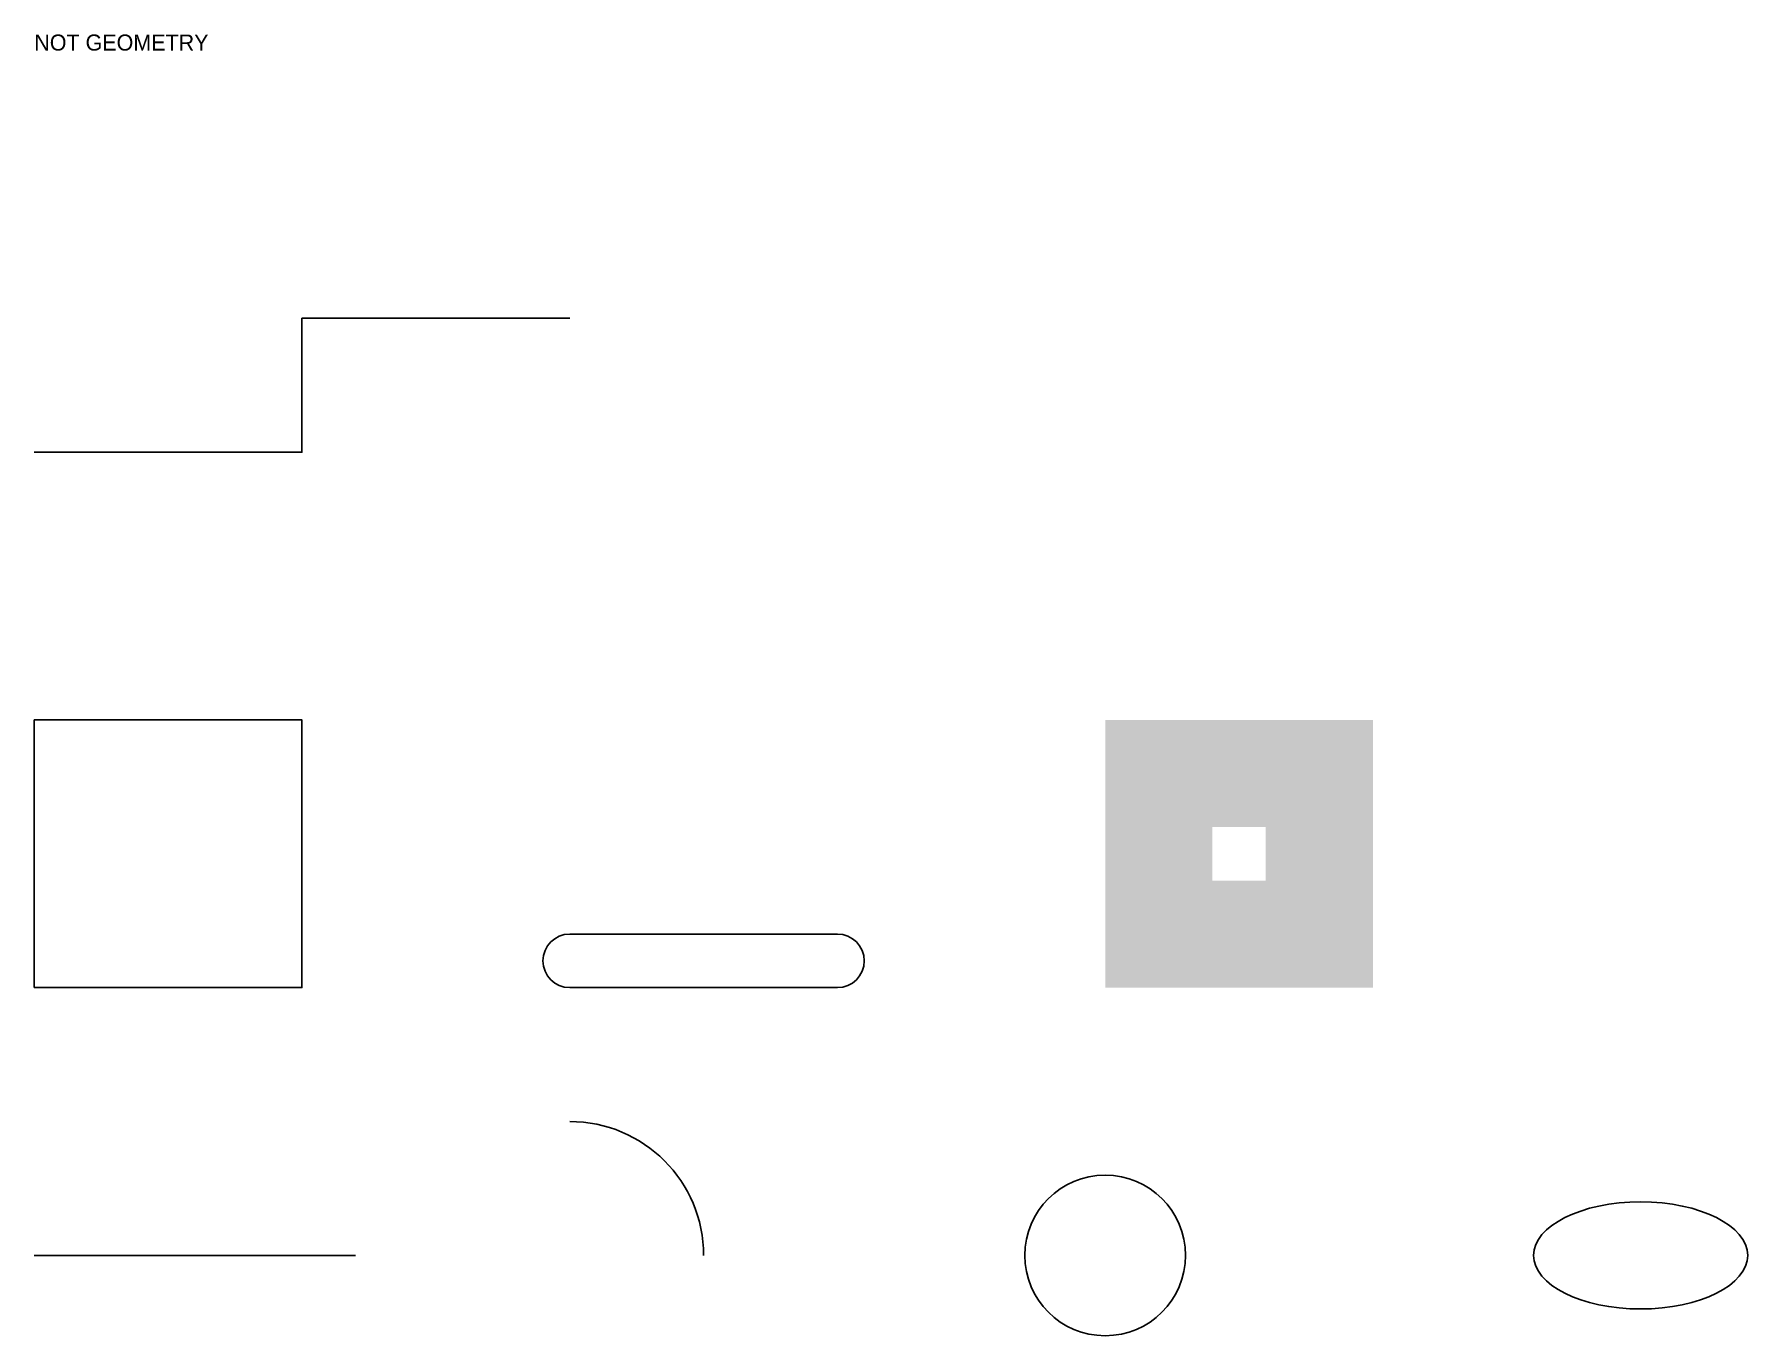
# Model space of a CAD drawing. Header units: inches. Extents: x 0 to 640, y -30 to 456.
import ezdxf

# ---------------------------------------------------------------- set-up
doc = ezdxf.new("R2010")
doc.units = ezdxf.units.IN
doc.header["$MEASUREMENT"] = 0
doc.layers.add('G-LINE', color=3, linetype='Continuous')

msp = doc.modelspace()

# ---------------------------------------------------------------- hatches: boundary and pattern name
at = {"layer": 'G-LINE'}
h = msp.add_hatch(color=256, dxfattribs=at)
h.paths.add_polyline_path([(400, 100), (500, 100), (500, 200), (400, 200)])
h.paths.add_polyline_path([(440, 140), (460, 140), (460, 160), (440, 160)], flags=0)

# ---------------------------------------------------------------- linework, layer by layer
msp.add_line((0, 0), (120, 0), dxfattribs=at)
at = {"layer": 'G-LINE', "flags": 128}
msp.add_lwpolyline([(0, 300), (100, 300), (100, 350), (200, 350)], dxfattribs=at)
msp.add_lwpolyline([(0, 100), (100, 100), (100, 200), (0, 200)], close=True, dxfattribs=at)
msp.add_lwpolyline([(200, 100), (300, 100, 1), (300, 120), (200, 120, 1)], format="xyb", close=True, dxfattribs=at)
at = {"layer": 'G-LINE'}
msp.add_circle((400, 0), 30, dxfattribs=at)
msp.add_arc((200, 0), 50, 0, 90, dxfattribs=at)
msp.add_ellipse((600, 0), major_axis=(40, 0), ratio=0.5, dxfattribs=at)

# ---------------------------------------------------------------- texts
msp.add_text('NOT GEOMETRY', height=6, dxfattribs=at).set_placement((0, 450))

doc.saveas('drawing.dxf')
